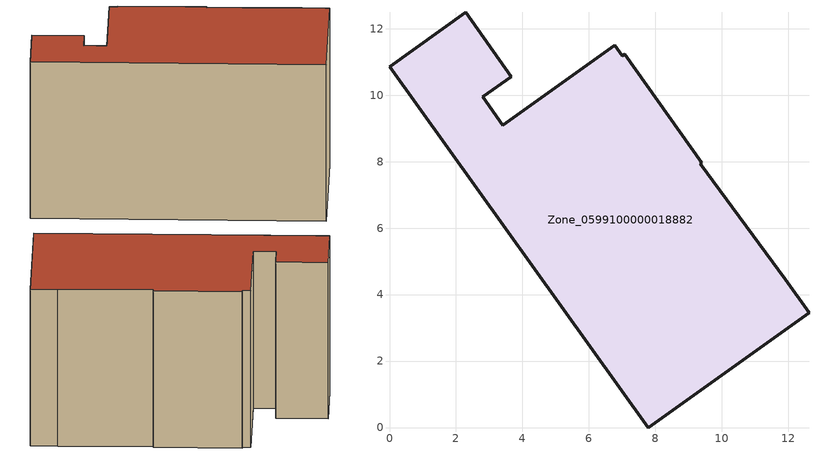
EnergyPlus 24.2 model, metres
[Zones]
Zone_0599100000018882
 floor ground (C_G): 3.66,10.56 2.81,9.95 3.41,9.1 6.78,11.5 7,11.19 7.08,11.23 9.4,7.97 9.35,7.94 11.9,4.46 12.62,3.46 7.78,0 0,10.85 2.29,12.49 z0
 wall outside (C_F): 2.81,9.95 3.66,10.56 2.29,12.49 0,10.85 7.78,0 12.62,3.46 11.9,4.46 9.35,7.94 9.4,7.97 7.08,11.23 7,11.19 6.78,11.5 3.41,9.1 2.81,9.95 z0:7.8
 roof outside (C_R): 6.78,11.5 3.41,9.1 2.81,9.95 3.66,10.56 2.29,12.49 0,10.85 7.78,0 12.62,3.46 11.9,4.46 9.35,7.94 9.4,7.97 7.08,11.23 7,11.19 z7.8
[BUILDING]
Pand.0599100000018882: North Axis=0; Terrain=City; Loads Convergence Tolerance Value=0.04; Temperature Convergence Tolerance Value=0.4; Solar Distribution=FullExterior; Maximum Number of Warmup Days=25; Minimum Number of Warmup Days=1
[Site:Location]
Rotterdam.The.Hague.AP_ZH_NLD Design_Conditions: Latitude=51.96; Longitude=4.45; Time Zone=1; Elevation=-4.5
[SITE:GROUNDTEMPERATURE:BUILDINGSURFACE]
18, 18, 18, 18, 18, 18, 18, 18, 18, 18, 18, 18
[MATERIAL] Thermal Absorptance=0.9; Solar Absorptance=0.7; Visible Absorptance=0.7
Name | Roughness | Thickness | Conductivity | Density | Specific Heat
G.TC.1975-1991 | MediumSmooth | 0.15 | 0.288461 | 540 | 1210
F.TC.1975-1991 | Rough | 0.3 | 0.230769 | 1920 | 840
R.TC.1975-1991 | MediumRough | 0.2 | 0.153846 | 1500 | 1000
[CONSTRUCTION]
C_G: G.TC.1975-1991
C_F: F.TC.1975-1991
C_R: R.TC.1975-1991
[ZONE]
Zone_0599100000018882: Type=1; Multiplier=1; Ceiling Height=Autocalculate; Volume=Autocalculate; Floor Area=autocalculate; Part of Total Floor Area=Yes
[ZONEINFILTRATION:DESIGNFLOWRATE]
Infil_Zone_0599100000018882: Zone or ZoneList or Space or SpaceList=Zone_0599100000018882; Schedule=AlwaysOn; Design Flow Rate Calculation Method=Flow/Area; Flow Rate per Floor Area=0.003; Constant Term Coefficient=1; Temperature Term Coefficient=0; Velocity Term Coefficient=0; Velocity Squared Term Coefficient=0
[HVACTEMPLATE:ZONE:IDEALLOADSAIRSYSTEM]
Zone_0599100000018882: Maximum Heating Supply Air Temperature=50; Minimum Cooling Supply Air Temperature=13; Maximum Heating Supply Air Humidity Ratio=0.0156; Minimum Cooling Supply Air Humidity Ratio=0.0077; Heating Limit=NoLimit; Cooling Limit=NoLimit; Dehumidification Control Type=ConstantSensibleHeatRatio; Cooling Sensible Heat Ratio=0.7; Dehumidification Setpoint=60; Humidification Control Type=None; Humidification Setpoint=30; Outdoor Air Method=None; Outdoor Air Flow Rate per Person=0.00944; Outdoor Air Flow Rate per Zone Floor Area=0; Outdoor Air Flow Rate per Zone=0; Demand Controlled Ventilation Type=None; Outdoor Air Economizer Type=NoEconomizer; Heat Recovery Type=None; Sensible Heat Recovery Effectiveness=0.7; Latent Heat Recovery Effectiveness=0.65
[ZONECONTROL:THERMOSTAT]
ThermostatControl_Zone_0599100000018882: Zone or ZoneList=Zone_0599100000018882; Control Type Schedule=DualSetpointControlType; Control 1=Thermostat_Zone_0599100000018882; Temperature Difference Between Cutout And Setpoint=0
[THERMOSTATSETPOINT:DUALSETPOINT]
Thermostat_Zone_0599100000018882: Heating Setpoint Temperature Schedule=HeatingSetpoint_Zone_0599100000018882; Cooling Setpoint Temperature Schedule=CoolingSetpoint_Zone_0599100000018882
[SCHEDULE:COMPACT]
HeatingSetpoint_Zone_0599100000018882: Through: 12/31, For: AllDays, Until: 24:00, 21
CoolingSetpoint_Zone_0599100000018882: Through: 12/31, For: AllDays, Until: 24:00, 24
DualSetpointControlType: Through: 12/31, For: AllDays, Until: 24:00, 4
AlwaysOn: Through: 12/31, For: AllDays, Until: 24:00, 1
